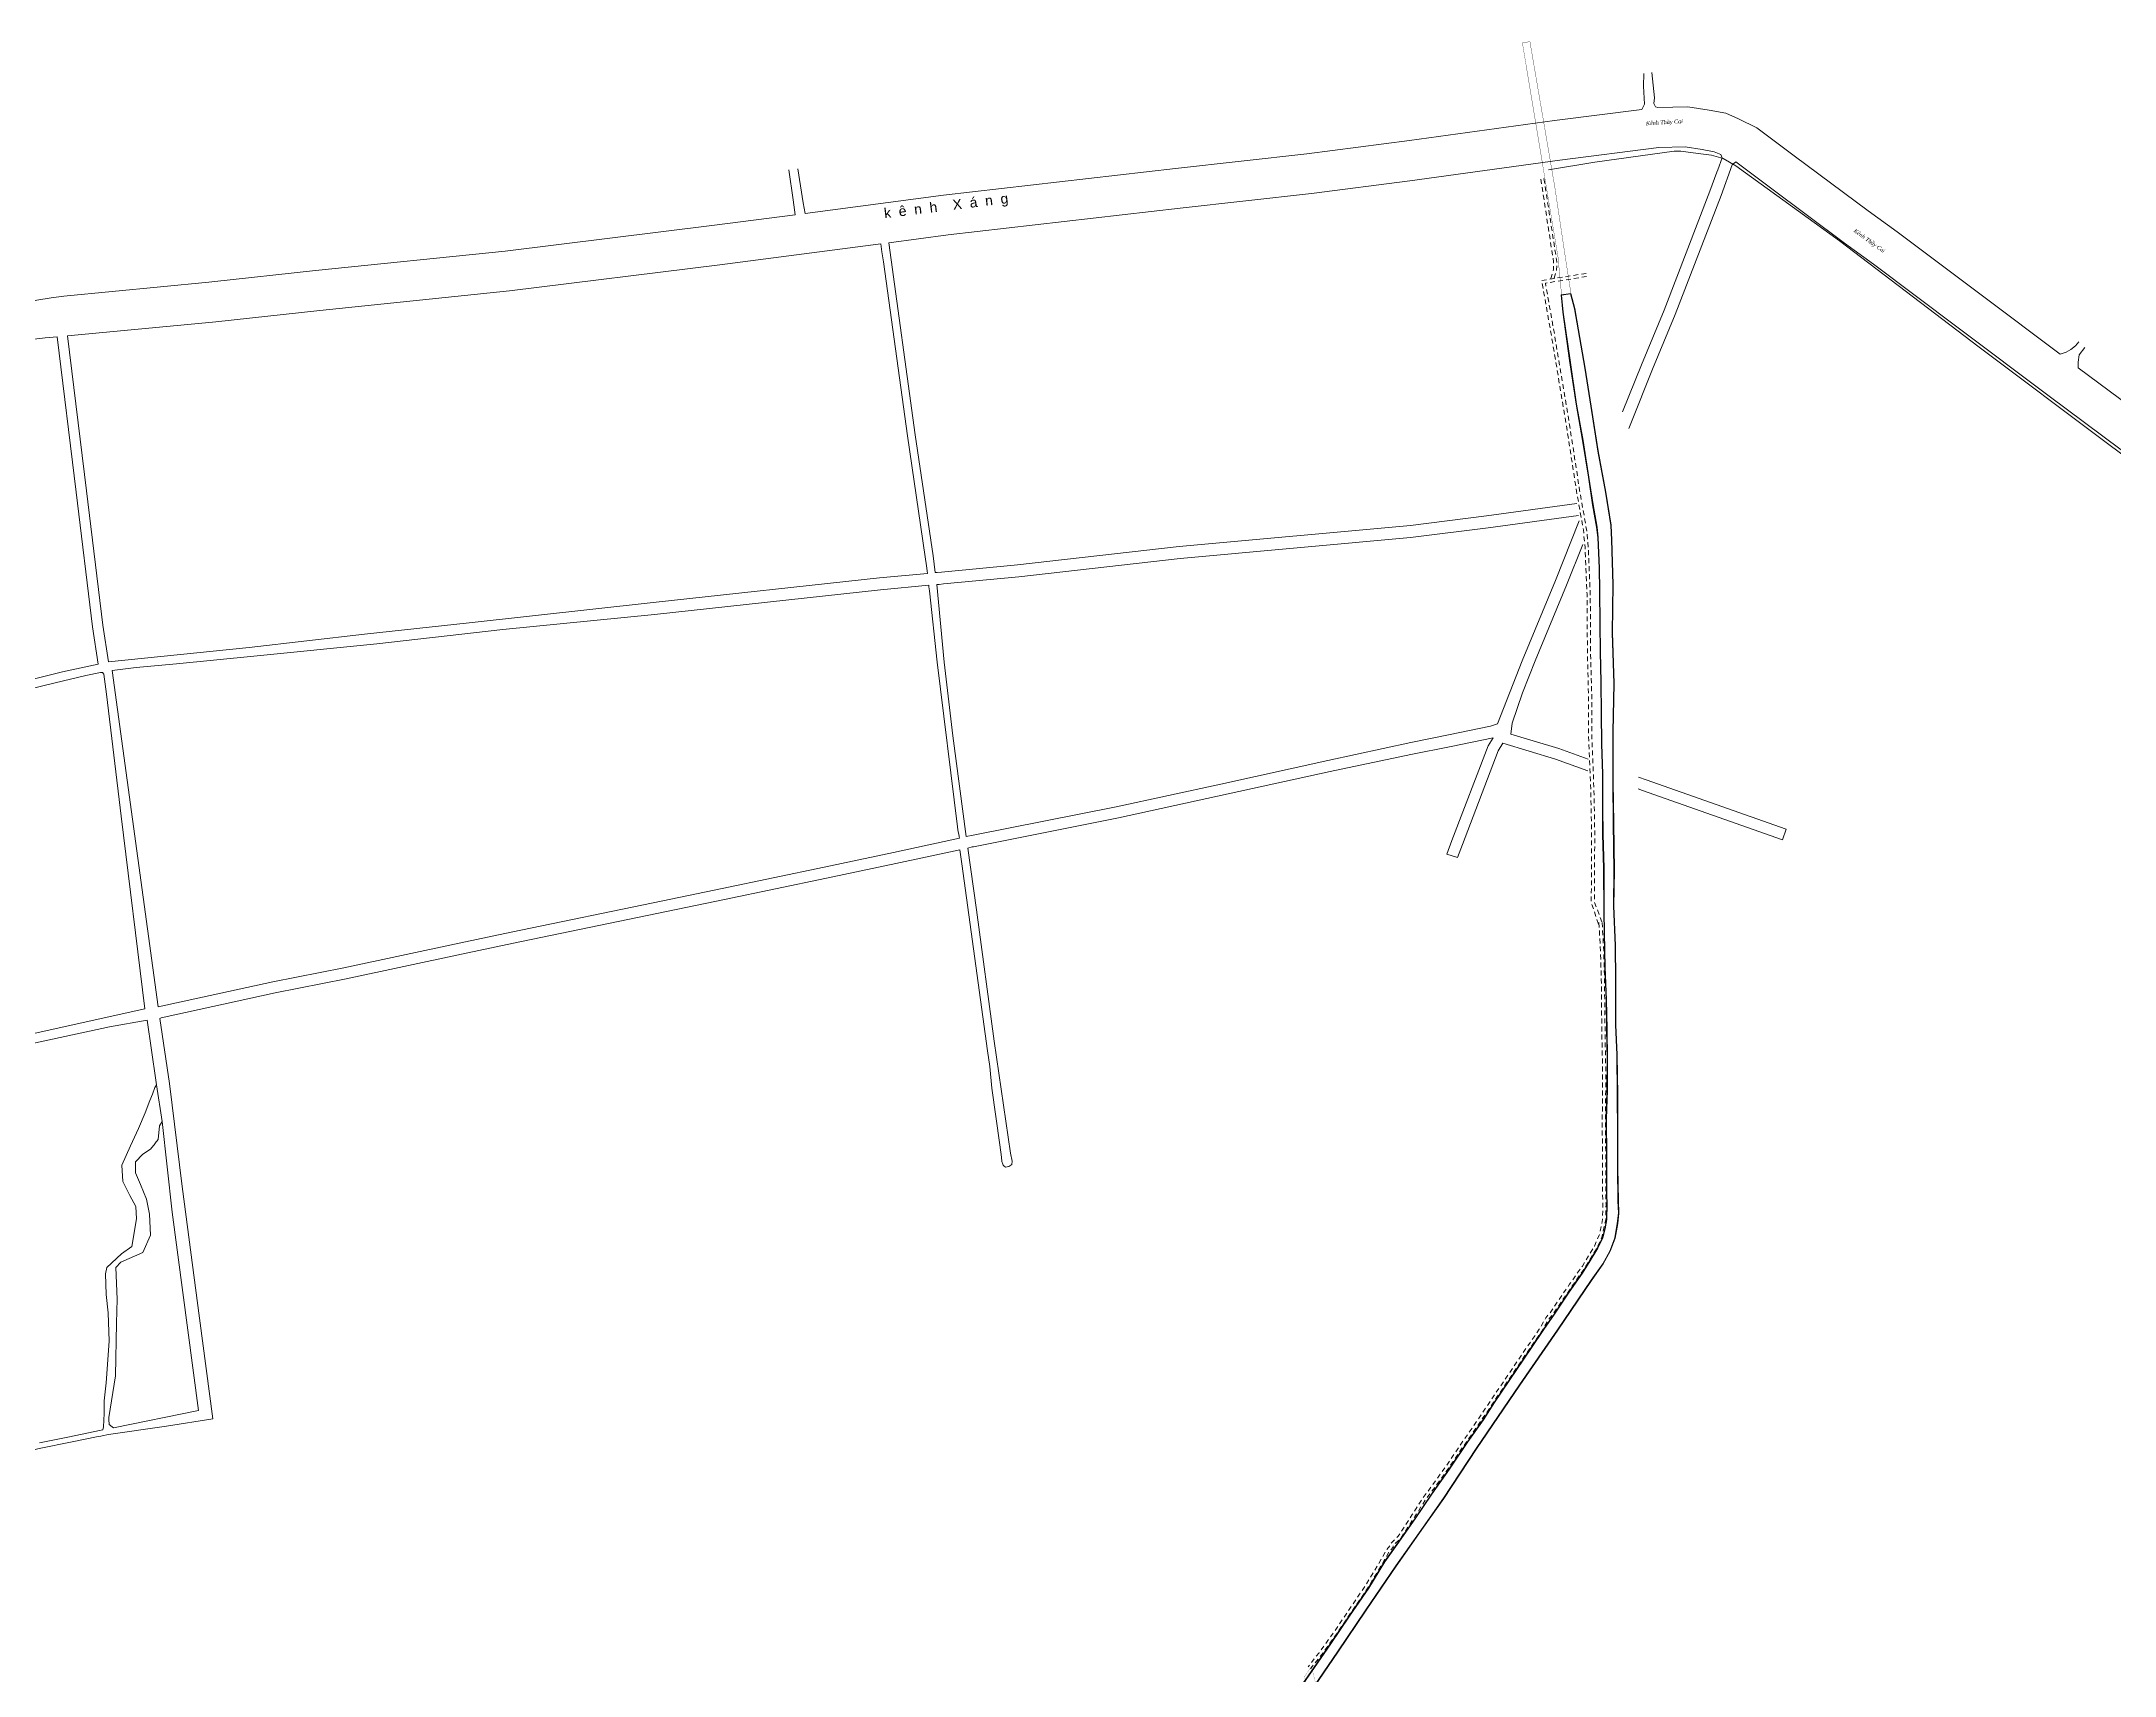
# Model space of a CAD drawing. Header units: metres. Extents: x 556238 to 587446, y 1177111 to 1219372.
# Drawn here: x 570011 to 572601, y 1211699 to 1213740 of the extents above; entities that cross this region are included whole.
import ezdxf

# ---------------------------------------------------------------- set-up
doc = ezdxf.new("R2010")
doc.units = ezdxf.units.M
doc.header["$MEASUREMENT"] = 0
doc.linetypes.add('Xr_Nen GT$0$HIDDEN', pattern=[0.375, 0.25, -0.125])
doc.linetypes.add('Xr_Nen GT$0$MON', pattern=[10, 6, -4])
for name, color, linetype, lineweight in [('Xr_Nen GT$0$CAU-CONG', 4, 'Continuous', 0), ('Xr_Nen GT$0$DUONG_DA', 38, 'Xr_Nen GT$0$MON', 0), ('Xr_Nen GT$1$SONG_HO', 250, 'Continuous', 0)]:
    doc.layers.add(name, color=color, linetype=linetype, lineweight=lineweight)
doc.styles.add('Xr_Nen GT$0$ROMANC', font='romanc.shx')
doc.styles.add('Xr_Nen GT$0$Style-ENGINEERING', font='VNARIAL.TTF')
doc.linetypes.add('Xr_Nen GT$0$TAL_N_P', pattern='A,2,[130,ltypeshp.shx,S=1,R=0,X=0,Y=-1],4,[130,ltypeshp.shx,S=2,R=0,X=0,Y=-2],2', length=8)
doc.linetypes.add('Xr_Nen GT$0$TAL_N_T', pattern='A,2,[130,ltypeshp.shx,S=1,R=0,X=0,Y=1],4,[130,ltypeshp.shx,S=2,R=0,X=0,Y=2],2', length=8)

msp = doc.modelspace()

# ---------------------------------------------------------------- linework, layer by layer
at = {"layer": 'Xr_Nen GT$0$CAU-CONG', "linetype": 'Xr_Nen GT$0$HIDDEN', "const_width": 0.4, "flags": 128}
msp.add_lwpolyline([(571910.21701, 1213423.25813), (571905.66218, 1213471.58232), (571890.89223, 1213560.14169), (571861.22394, 1213738.60676), (571870.64433, 1213740.00125), (571901.95171, 1213557.0154), (571915.13369, 1213469.13157), (571921.8641, 1213425.49485)], dxfattribs=at)
at = {"layer": 'Xr_Nen GT$0$CAU-CONG', "const_width": 0.2, "flags": 128}
msp.add_lwpolyline([(571597.68383, 1211710.5439), (571588.93245, 1211697.85714), (571595.18224, 1211674.71844), (571603.53017, 1211687.4172)], close=True, dxfattribs=at)
at = {"layer": 'Xr_Nen GT$0$DUONG_DA', "flags": 128}
for points in [[(571884.27033, 1213568.28933), (571900.23133, 1213464.79508), (571900.00917, 1213455.20816), (571896.33452, 1213442.72457)], [(571888.2236, 1213568.89901), (571904.23845, 1213465.0556), (571903.99584, 1213454.58637), (571900.17173, 1213441.59505)], [(571940.80203, 1213450.61905), (571885.40299, 1213441.59661), (571897.60552, 1213372.3437), (571916.15058, 1213260.81493), (571928.83875, 1213178.71275), (571937.38045, 1213130.27506), (571939.57695, 1213108.08492), (571942.01731, 1213049.80516), (571942.49774, 1212974.12311), (571943.95717, 1212918.66634), (571943.95078, 1212872.45177), (571945.17111, 1212842.45841), (571946.63069, 1212805.78039), (571947.60686, 1212753.10916), (571947.36285, 1212692.57478), (571947.35914, 1212664.38858), (571956.36121, 1212637.74715)], [(571941.44501, 1213446.67107), (571890.04548, 1213438.3), (571901.54818, 1213373.01883), (571920.10016, 1213261.44846), (571932.78534, 1213179.36561), (571941.34604, 1213130.82018), (571943.56869, 1213108.36583), (571946.01677, 1213049.90156), (571946.49741, 1212974.18842), (571947.95718, 1212918.71869), (571947.95079, 1212872.53283), (571949.1678, 1212842.62102), (571950.62921, 1212805.89698), (571951.60701, 1212753.13816), (571951.36285, 1212692.56645), (571951.35923, 1212665.1185), (571960.86318, 1212639.95396)], [(571956.86945, 1212639.73016), (571958.9242, 1212603.06303), (571959.81162, 1212568.9473), (571960.19329, 1212529.02377), (571960.70268, 1212491.29655), (571961.40335, 1212456.15771), (571961.21222, 1212417.92312), (571960.95859, 1212381.8165), (571961.46687, 1212344.09772), (571961.27596, 1212306.16716), (571961.7212, 1212287.6907), (571961.34844, 1212268.88047), (571957.17969, 1212249.31414), (571951.20504, 1212235.71582), (571936.12231, 1212210.70929), (571920.19796, 1212188.05801), (571895.46793, 1212151.91182), (571890.5038, 1212146.19938), (571882.30672, 1212131.68898), (571861.17977, 1212101.10891), (571845.4999, 1212077.78542), (571826.50731, 1212049.9379), (571809.94832, 1212025.03369), (571790.21026, 1211996.51409), (571771.35646, 1211968.80563), (571754.96301, 1211945.34679), (571736.75087, 1211920.75354), (571723.68529, 1211900.19675), (571706.24493, 1211873.22006), (571695.98351, 1211863.55964), (571695.77264, 1211861.03213), (571691.3425, 1211855.87731), (571681.35894, 1211838.56974), (571665.88351, 1211812.63693), (571648.17276, 1211786.4229), (571628.06834, 1211756.77777), (571607.19316, 1211727.52466), (571593.48147, 1211710.22023)], [(571960.86318, 1212639.95396), (571962.92129, 1212603.22698), (571963.81112, 1212569.01843), (571964.19303, 1212529.06989), (571964.70215, 1212491.36343), (571965.40355, 1212456.18759), (571965.21215, 1212417.89907), (571964.95878, 1212381.8294), (571965.46701, 1212344.1146), (571965.2762, 1212306.20528), (571965.72216, 1212287.69926), (571965.3401, 1212268.41994), (571961.00654, 1212248.08007), (571954.76343, 1212233.87072), (571939.47515, 1212208.52341), (571923.48488, 1212185.77836), (571898.63876, 1212149.46248), (571893.78791, 1212143.8804), (571885.70049, 1212129.56411), (571864.48518, 1212098.85616), (571848.81203, 1212075.54265), (571829.82517, 1212047.70355), (571813.25861, 1212022.78795), (571793.50838, 1211994.25077), (571774.64948, 1211966.5348), (571758.21027, 1211943.01049), (571740.05024, 1211918.48762), (571727.05283, 1211898.03807), (571709.3404, 1211870.64053), (571699.84214, 1211861.69858), (571699.65104, 1211859.40796), (571694.62023, 1211853.55422), (571684.80902, 1211836.54542), (571669.26083, 1211810.4907), (571651.48524, 1211784.1807), (571631.35206, 1211754.49316), (571610.39072, 1211725.11931), (571596.61656, 1211707.73604)]]:
    msp.add_lwpolyline(points, dxfattribs=at)
at = {"layer": 'Xr_Nen GT$1$SONG_HO'}
for p, q in [((572105.32737, 1213579.93676), (572104.28754, 1213577.10499)), ((571061.19128, 1213477.56507), (571062.9206, 1213465.01457)), ((571116.69895, 1213085.26466), (571117.46506, 1213078.95916)), ((571130.28935, 1213077.01764), (571135.65042, 1213077.53116)), ((571132.60183, 1213062.1742), (571138.09591, 1213062.69939)), ((571119.85501, 1213059.09266), (571120.39172, 1213054.20842)), ((571120.39172, 1213054.20842), (571130.20991, 1212964.88398)), ((570152.8265, 1212433.61378), (570155.00937, 1212436.9686)), ((570155.00937, 1212436.9686), (570161.89555, 1212391.08565)), ((570153.05883, 1212363.9127), (570153.32459, 1212364.24297))]:
    msp.add_line(p, q, dxfattribs=at)
for points in [[(572012.89861, 1213700.38598), (572012.66197, 1213684.46917), (572013.62674, 1213662.00685), (572010.41106, 1213655.42435), (571901.35311, 1213641.55242), (571720.37676, 1213616.6093)], [(572556.21428, 1213364.99838), (572552.23617, 1213360.1774), (572546.18902, 1213355.55752), (572540.42461, 1213352.06068), (572532.90984, 1213349.45901), (572435.8386, 1213422.35445), (572329.31456, 1213502.49685), (572293.1418, 1213528.58312), (572200.93473, 1213597.58538), (572153.96256, 1213632.55359), (572131.3545, 1213643.71243), (572115.44922, 1213650.57954), (572094.38867, 1213654.46517), (572068.01242, 1213658.78996), (572030.46424, 1213657.71583), (572027.39227, 1213658.65428), (572025.36192, 1213662.74242), (572026.14393, 1213669.63191), (572023.1317, 1213701.35025)], [(570956.05165, 1213580.97003), (570962.85365, 1213538.66555), (570965.20341, 1213525.54763), (571137.95022, 1213548.21785), (571427.91822, 1213581.55939), (571591.86511, 1213599.92248), (571720.37676, 1213616.6093)], [(572105.32737, 1213579.93676), (572110.8335, 1213594.92564), (572109.02183, 1213598.90526), (572100.82251, 1213602.4459), (572085.80882, 1213605.21571), (572064.65225, 1213608.68467), (572031.70735, 1213607.74203), (571907.92007, 1213591.99624), (571720.48695, 1213566.1624)], [(569883.3965, 1213455.75625), (569890.34135, 1213415.7988), (569892.5144, 1213404.78282), (569894.34158, 1213402.20984), (569896.54025, 1213401.46952), (569902.48078, 1213402.61146), (569959.4634, 1213408.33014), (570005.34415, 1213417.1308), (570023.40236, 1213420.02714), (570039.09954, 1213422.30051), (570220.13717, 1213439.49536), (570223.93025, 1213439.86482), (570353.48486, 1213454.08267), (570590.4049, 1213478.49357), (570852.12973, 1213510.70886), (570952.55111, 1213523.88754), (570950.20344, 1213542.26028), (570944.80433, 1213579.83233)], [(571994.10127, 1213256.79421), (571996.76028, 1213263.19305), (572023.82686, 1213330.86828), (572052.24567, 1213399.15799), (572109.54562, 1213547.93248), (572123.35938, 1213585.98943), (572127.75974, 1213589.74061), (572171.03362, 1213557.52501), (572263.54406, 1213488.29604), (572299.66494, 1213462.24689), (572405.8038, 1213382.39539), (572519.43928, 1213297.06049), (572630.69211, 1213214.46394), (572744.32842, 1213129.47103), (572855.57272, 1213043.45936), (572881.109, 1213024.64), (572832.97533, 1212968.60772)], [(571130.28935, 1213077.01764), (571127.80031, 1213076.77989), (571125.22769, 1213097.96555), (571102.77223, 1213249.02265), (571069.7285, 1213488.84725), (571144.05815, 1213498.60175), (571433.55512, 1213531.88951), (571597.85502, 1213550.29273), (571720.48695, 1213566.1624)], [(572104.28754, 1213577.10499), (572095.50896, 1213553.21329), (572038.32272, 1213404.73444), (572009.94112, 1213336.53362), (571986.40607, 1213277.68793)], [(571117.46506, 1213078.95916), (571117.84517, 1213075.82692), (571057.95332, 1213070.09647), (570775.52382, 1213039.31324), (570545.59024, 1213014.05892), (570414.87098, 1212999.85286), (570270.4758, 1212983.2644), (570094.88383, 1212965.203), (570087.95261, 1213011.04409), (570067.40074, 1213178.986), (570043.82643, 1213372.53577), (570224.92806, 1213389.73648), (570229.08415, 1213390.14203), (570358.77276, 1213404.37456), (570596.0208, 1213428.81866), (570858.43569, 1213461.11923), (571059.81647, 1213487.54626), (571061.19128, 1213477.56507)], [(571062.9206, 1213465.01457), (571092.87492, 1213247.60563), (571115.31858, 1213096.62855), (571116.69895, 1213085.26466)], [(570082.12527, 1212962.63437), (570075.07508, 1213009.28257), (570054.49968, 1213177.41051), (570030.88325, 1213371.30731), (570015.85502, 1213369.87909), (569964.43082, 1213363.61268), (569617.34489, 1213328.78161), (569516.22185, 1213314.97974), (569493.77469, 1213312.12433), (569473.4061, 1213309.67964), (569236.05355, 1213280.42075), (569271.41347, 1213105.38421), (569301.71991, 1212960.98253)], [(572563.84818, 1213358.03393), (572556.9797, 1213348.78916), (572555.55362, 1213339.80375), (572555.60433, 1213332.46929), (572660.56123, 1213254.54737), (572774.58871, 1213169.26155), (572885.6933, 1213083.3582), (573040.77311, 1212969.06877)], [(571929.15815, 1213163.05888), (571816.46223, 1213147.73753), (571721.42565, 1213135.69712)], [(571721.45898, 1213120.58544), (571818.41472, 1213132.86802), (571931.31086, 1213148.21736)], [(571932.27694, 1213141.55692), (571902.46025, 1213066.86845), (571860.97042, 1212966.47152)], [(571135.65042, 1213077.53116), (571230.58276, 1213086.61552), (571432.28453, 1213109.52067), (571721.42565, 1213135.69712)], [(571138.09591, 1213062.69939), (571232.14324, 1213071.69898), (571433.839, 1213094.60415), (571721.45898, 1213120.58544)], [(571877.09686, 1212966.50633), (571916.35405, 1213061.2241), (571936.58015, 1213111.88912)], [(571119.85501, 1213059.09266), (571119.65265, 1213060.93575), (571059.47979, 1213055.17801), (570777.15431, 1213024.40651), (570587.543, 1213005.68123), (570430.03293, 1212987.94772), (570276.6329, 1212972.62042), (570179.76409, 1212962.843)], [(571132.60183, 1213062.1742), (571129.60879, 1213061.88773), (571138.71205, 1212964.90279)], [(569301.71991, 1212960.98253), (569336.45325, 1212788.42105), (569661.56253, 1212860.70798), (569908.16059, 1212920.78317), (570037.41692, 1212952.89394), (570082.12227, 1212962.63437)], [(571157.66866, 1212746.93845), (571157.97824, 1212745.18907), (571075.62926, 1212727.35325), (570988.87928, 1212708.72157), (570861.59811, 1212682.36559), (570787.27521, 1212666.90123), (570598.08739, 1212627.53237), (570532.99875, 1212613.82058), (570389.02268, 1212583.24309), (570300.10271, 1212565.67552), (570156.91019, 1212534.61616), (570099.36547, 1212954.62118), (570129.49677, 1212958.23029), (570179.76209, 1212962.843)], [(571156.05804, 1212755.37157), (571155.31877, 1212759.21255), (571130.20991, 1212964.88398)], [(571722.01537, 1212864.78674), (571618.22785, 1212841.94351), (571484.53734, 1212812.40429), (571353.7457, 1212784.28951), (571175.28617, 1212748.72715), (571166.49999, 1212747.06042), (571149.49866, 1212873.01952), (571138.71205, 1212964.90279)], [(571860.97042, 1212966.47152), (571830.07248, 1212887.85427), (571821.58438, 1212885.03906), (571769.09908, 1212874.1483), (571722.01537, 1212864.78674)], [(571860.97042, 1212966.47152), (571830.07248, 1212887.85427), (571821.58438, 1212885.03906), (571769.09908, 1212874.1483), (571722.01537, 1212864.78674)], [(571943.5801, 1212843.93991), (571906.93147, 1212857.09269), (571846.97206, 1212875.17202), (571848.59124, 1212888.63495), (571861.33647, 1212926.79957), (571877.09686, 1212966.50633)], [(571943.5801, 1212843.93991), (571906.93147, 1212857.09269), (571846.97206, 1212875.17202), (571848.59124, 1212888.63495), (571861.33647, 1212926.79957), (571877.09686, 1212966.50633)], [(569767.94845, 1212876.54838), (569528.47797, 1212822.58403), (569387.97856, 1212790.70116), (569338.29079, 1212779.56642), (569422.01859, 1212379.08024), (569659.13547, 1212429.7854), (569872.12798, 1212472.61835), (570022.13797, 1212505.64633), (570140.21243, 1212532.01633), (570110.89861, 1212772.70987), (570092.36236, 1212925.0602), (570088.9623, 1212950.01613), (570087.23588, 1212952.09897), (570084.81143, 1212952.10501), (570066.44913, 1212948.33961), (570028.13482, 1212939.18212), (569800.4585, 1212883.87474), (569767.94845, 1212876.54838)], [(571722.04928, 1212849.5031), (571772.08479, 1212859.45218), (571824.6311, 1212870.35578), (571818.3595, 1212860.31667), (571773.17687, 1212742.39686), (571766.69443, 1212725.1759), (571780.12027, 1212721.11137), (571786.26154, 1212737.42738), (571830.94604, 1212854.04672), (571836.90647, 1212863.58772), (571902.54433, 1212843.79663), (571943.18625, 1212829.21061)], [(571722.04928, 1212849.5031), (571772.08479, 1212859.45218), (571824.6311, 1212870.35578), (571818.3595, 1212860.31667), (571773.17687, 1212742.39686), (571766.69443, 1212725.1759), (571780.12027, 1212721.11137), (571786.26154, 1212737.42738), (571830.94604, 1212854.04672), (571836.90647, 1212863.58772), (571902.54433, 1212843.79663), (571943.18625, 1212829.21061)], [(570086.92288, 1211998.66059), (570094.98515, 1212000.29215), (570167.4736, 1212010.55437), (570225.13096, 1212019.86672), (570208.40966, 1212145.5464), (570187.05215, 1212310.067), (570170.96964, 1212438.90141), (570158.8695, 1212520.05951), (570160.68079, 1212520.74285), (570302.95994, 1212551.97346), (570391.83389, 1212569.53114), (570535.89599, 1212600.12642), (570600.95662, 1212613.83228), (570864.44333, 1212668.66157), (570991.76851, 1212695.02544), (571078.5545, 1212713.66503), (571158.52896, 1212730.68096), (571160.97165, 1212713.11681), (571192.99336, 1212479.46247), (571195.79812, 1212459.94886), (571198.45841, 1212433.00628), (571208.2821, 1212361.90377), (571210.28967, 1212346.65919), (571211.0719, 1212341.19847), (571211.97304, 1212338.12591), (571212.74561, 1212336.81728), (571213.61536, 1212335.9913), (571215.53611, 1212334.05895), (571219.68737, 1212334.93841), (571223.24148, 1212337.71194), (571223.63283, 1212341.50211), (571221.85001, 1212351.84923), (571201.26519, 1212491.7801), (571179.4516, 1212655.75864), (571168.27315, 1212732.83619), (571173.86287, 1212734.43191), (571175.42464, 1212734.48201), (571356.58491, 1212770.58351), (571480.24671, 1212797.71629), (571621.24711, 1212828.27707), (571722.04928, 1212849.5031)], [(572005.78114, 1212806.74586), (572011.23757, 1212804.7876), (572186.07941, 1212743.1459), (572190.73325, 1212756.34631), (572015.92836, 1212817.97493), (572006.08514, 1212821.50755)], [(572005.78114, 1212806.74586), (572011.23757, 1212804.7876), (572186.07941, 1212743.1459), (572190.73325, 1212756.34631), (572015.92836, 1212817.97493), (572006.08514, 1212821.50755)], [(571156.05804, 1212755.37157), (571157.52078, 1212747.77563), (571157.66866, 1212746.93845)], [(569947.31686, 1212477.25602), (570096.16256, 1212509.67403), (570143.24673, 1212517.9569), (570154.12327, 1212442.8695), (570155.00937, 1212436.9686)], [(570146.70113, 1212417.26468), (570140.87394, 1212402.21454), (570132.46474, 1212382.51586), (570122.25949, 1212361.02806), (570111.44993, 1212336.55442), (570112.59307, 1212316.23409), (570121.50687, 1212298.88275), (570129.23587, 1212285.11855), (570129.79504, 1212269.58062), (570123.90086, 1212235.25492), (570111.00748, 1212225.92011), (570092.82935, 1212208.98815), (570091.05434, 1212200.79639), (570092.15994, 1212175.03536), (570094.44356, 1212152.19775), (570095.52683, 1212117.06985), (570091.88692, 1212064.97649), (570089.48961, 1212042.15054), (570089.45026, 1212026.34415), (570088.82458, 1212009.95335), (570087.62392, 1212005.96522), (570083.72176, 1212005.15412), (570046.19976, 1211997.38628), (570008.73549, 1211989.92122)], [(570152.8265, 1212433.61378), (570149.88893, 1212425.49791), (570146.70113, 1212417.26468)], [(570161.89555, 1212391.08565), (570174.42678, 1212277.87461), (570207.21558, 1212030.16204), (570101.00368, 1212008.6723), (570099.41426, 1212009.96497)], [(570158.7405, 1212385.96665), (570158.74767, 1212386.03561), (570161.89555, 1212391.08565)], [(570095.46831, 1212018.87082), (570095.29026, 1212021.64565), (570103.61011, 1212073.72836), (570104.94308, 1212139.29247), (570105.60229, 1212169.14719), (570103.94681, 1212208.95947), (570110.39737, 1212215.38397), (570137.9237, 1212227.6087), (570147.3375, 1212249.24644), (570145.93224, 1212275.5161), (570142.39619, 1212294.04979), (570134.67909, 1212312.59389), (570128.74317, 1212326.95048), (570128.77739, 1212340.69434), (570137.75816, 1212350.23385), (570147.32934, 1212356.78256), (570153.05883, 1212363.9127)], [(570158.7405, 1212385.96665), (570156.91392, 1212368.71003), (570153.32459, 1212364.24297)], [(570081.92144, 1211997.63427), (570085.14038, 1211998.30011), (570086.92288, 1211998.66059)], [(570099.41426, 1212009.96497), (570095.85326, 1212012.8632), (570095.46831, 1212018.87082)], [(570081.92144, 1211997.63427), (570047.59237, 1211990.52833), (570010.21613, 1211983.08106), (569942.3357, 1211967.2196), (569871.5621, 1211951.03642), (569792.28351, 1211933.29875), (569691.62916, 1211912.15505), (569624.36624, 1211898.17463), (569527.21529, 1211875.91144), (569529.30494, 1211865.91645), (569540.24988, 1211813.84671)]]:
    msp.add_lwpolyline(points, dxfattribs=at)
at = {"layer": 'Xr_Nen GT$1$SONG_HO', "linetype": 'Xr_Nen GT$0$TAL_N_P', "flags": 128}
msp.add_lwpolyline([(575902.25496, 1210693.46575), (575787.99788, 1210774.39709), (575629.75937, 1210891.95335), (575477.05509, 1211011.94892), (575330.46687, 1211120.52645), (575235.36675, 1211195.00872), (575141.94876, 1211269.59529), (575052.81875, 1211340.5498), (574907.4722, 1211452.75436), (574792.58464, 1211542.29687), (574629.25161, 1211669.25647), (574510.67816, 1211763.08478), (574461.55772, 1211799.98783), (574394.33219, 1211851.2332), (574257.13956, 1211958.74527), (574116.07914, 1212065.04055), (574004.45564, 1212153.77453), (573859.70269, 1212268.90407), (573724.1399, 1212378.10103), (573684.22956, 1212403.34201), (573667.67861, 1212419.87933), (573526.66166, 1212530.58687), (573358.00493, 1212660.59437), (573175.43374, 1212795.93622), (572990.4157, 1212942.74947), (572888.78464, 1213015.779), (572758.75641, 1213114.118), (572590.72793, 1213239.21152), (572432.05843, 1213358.41762), (572257.26942, 1213491.26858), (572128.02256, 1213584.96956), (572111.88028, 1213594.15696), (572097.37263, 1213598.03612), (572081.02602, 1213600.28192), (572059.1625, 1213603.34437), (572050.98919, 1213603.14024), (571951.75945, 1213589.5206), (571893.93331, 1213579.92484)], dxfattribs=at)
at = {"layer": 'Xr_Nen GT$1$SONG_HO', "linetype": 'Xr_Nen GT$0$TAL_N_T', "ltscale": 0.5, "flags": 128}
for points in [[(571921.49568, 1213424.93459), (571910.21701, 1213423.25813), (571912.26773, 1213402.02329), (571920.74761, 1213341.97519), (571928.76415, 1213287.15513), (571936.96376, 1213241.91167), (571944.32957, 1213196.12613), (571949.45682, 1213161.70792), (571954.49104, 1213133.61544), (571955.79919, 1213120.52739), (571957.47707, 1213082.24873), (571958.12587, 1213054.54179), (571958.50065, 1213013.04222), (571958.87468, 1212977.69914), (571959.7128, 1212940.00904), (571959.99366, 1212900.65967), (571960.64677, 1212862.89168), (571961.76471, 1212825.03807), (571961.76575, 1212782.69206), (571961.95715, 1212749.7625), (571963.26055, 1212707.51585), (571963.53933, 1212653.24666), (571963.91054, 1212627.39106), (571964.83946, 1212584.13378), (571966.2384, 1212543.09221), (571966.989, 1212507.17487), (571967.45338, 1212468.29466), (571967.35902, 1212430.43411), (571966.42817, 1212394.43995), (571966.80503, 1212346.96335), (571966.71453, 1212300.05238), (571967.18055, 1212287.79564), (571966.62135, 1212268.7029), (571964.75713, 1212257.24729), (571961.67926, 1212246.13303), (571955.62042, 1212233.09413), (571944.80153, 1212215.0763), (571936.41245, 1212201.94423), (571919.52416, 1212178.06258), (571901.35002, 1212150.46838), (571888.10147, 1212131.41836), (571872.7166, 1212108.74928), (571854.2555, 1212081.52678), (571826.55427, 1212040.11236), (571812.66049, 1212018.75491), (571793.07758, 1211991.05225), (571770.04264, 1211956.92373), (571747.93393, 1211925.68096), (571727.22952, 1211894.81975), (571706.71339, 1211865.89695), (571689.4588, 1211841.277), (571669.22294, 1211808.55452), (571645.35046, 1211773.39427), (571622.03451, 1211738.88541), (571601.51377, 1211709.41182), (571583.41809, 1211683.56898), (571557.3026, 1211644.50479), (571535.76111, 1211612.98846), (571511.23493, 1211575.86566), (571488.47594, 1211543.59093), (571457.04819, 1211497.99075), (571428.78256, 1211455.63945), (571391.10413, 1211400.70612), (571365.275, 1211362.75147), (571339.71989, 1211324.79949), (571334.48639, 1211317.91931), (571334.48639, 1211317.91931), (571261.29703, 1211219.64105)], [(571279.92116, 1211219.68566), (571341.83109, 1211304.64254), (571423.75087, 1211425.817), (571463.4775, 1211485.35634), (571501.60516, 1211540.0791), (571543.32545, 1211600.55783), (571589.21836, 1211668.36207), (571630.0824, 1211728.75771), (571665.73597, 1211781.2844), (571703.28809, 1211836.19611), (571737.32145, 1211884.73302), (571762.55022, 1211920.57667), (571803.60521, 1211982.68493), (571857.6493, 1212062.23806), (571905.05484, 1212130.99116), (571947.34368, 1212193.1008), (571961.77467, 1212213.53529), (571970.4932, 1212229.44312), (571976.75385, 1212245.77646), (571979.78639, 1212263.86209), (571981.30273, 1212276.64524), (571980.63937, 1212292.07962), (571979.98151, 1212333.54105), (571979.89041, 1212377.8974), (571979.79753, 1212424.54361), (571979.04115, 1212474.61618), (571977.6208, 1212511.89491), (571977.43207, 1212568.1116), (571976.96011, 1212610.96439), (571975.15651, 1212660.35914), (571975.6313, 1212704.92117), (571974.77891, 1212763.99548), (571974.30591, 1212815.10108), (571974.01732, 1212877.96689), (571975.53694, 1212938.46611), (571973.45278, 1213001.80177), (571974.02134, 1213061.92729), (571972.59921, 1213117.57737), (571971.55497, 1213135.83826), (571964.92134, 1213177.40701), (571955.43764, 1213228.7092), (571946.81094, 1213284.64583), (571939.03499, 1213332.05631), (571930.97759, 1213380.03479), (571926.40597, 1213406.46465), (571921.49568, 1213424.93459)]]:
    msp.add_lwpolyline(points, dxfattribs=at)
at = {"layer": 'Xr_Nen GT$1$SONG_HO', "ltscale": 0.5, "flags": 128}
msp.add_lwpolyline([(571589.63243, 1211668.0818), (571630.49631, 1211728.47721), (571666.14918, 1211781.00288), (571703.69916, 1211835.91145), (571737.73058, 1211884.4456), (571762.9633, 1211920.29486), (571804.02058, 1211982.40658), (571858.06191, 1212061.95566), (571905.46731, 1212130.70855), (571947.75457, 1212192.81586), (571962.19948, 1212213.27007), (571970.94795, 1212229.23252), (571977.23867, 1212245.64433), (571980.28149, 1212263.79126), (571981.80401, 1212276.6264), (571981.1392, 1212292.09433), (571980.4815, 1212333.54553), (571980.39041, 1212377.89843), (571980.29753, 1212424.54788), (571979.541, 1212474.62948), (571978.12077, 1212511.90527), (571977.93206, 1212568.11519), (571977.46001, 1212610.97627), (571975.65661, 1212660.3656), (571976.13134, 1212704.92212), (571975.27888, 1212764.0014), (571974.8059, 1212815.10454), (571974.51735, 1212877.96176), (571976.03714, 1212938.46805), (571973.95286, 1213001.80763), (571974.5214, 1213061.93132), (571973.09884, 1213117.59803), (571972.05271, 1213135.89207), (571965.41412, 1213177.49186), (571955.93066, 1213228.79277), (571947.30473, 1213284.7244), (571939.52825, 1213332.13818), (571931.47048, 1213380.1188), (571926.89488, 1213406.5717), (571921.8641, 1213425.49485), (571909.67367, 1213423.68286), (571911.7711, 1213401.96427), (571920.2527, 1213341.90406), (571928.27064, 1213287.07435), (571936.4709, 1213241.82737), (571943.83545, 1213196.04959), (571948.96336, 1213161.62697), (571953.99545, 1213133.54637), (571955.30028, 1213120.49155), (571956.97733, 1213082.23193), (571957.62592, 1213054.53368), (571958.00067, 1213013.03731), (571958.37474, 1212977.69094), (571959.21284, 1212940.00169), (571959.49369, 1212900.65356), (571960.1469, 1212862.87997), (571961.26471, 1212825.03069), (571961.26575, 1212782.6906), (571961.4572, 1212749.75334), (571962.76059, 1212707.50686), (571963.03935, 1212653.24179), (571963.41061, 1212627.3821), (571964.33964, 1212584.11989), (571965.73858, 1212543.07847), (571966.48906, 1212507.16666), (571966.95337, 1212468.2923), (571966.85903, 1212430.44119), (571965.92812, 1212394.44443), (571966.30502, 1212346.96185), (571966.21451, 1212300.04336), (571966.68027, 1212287.79346), (571966.12254, 1212268.75058), (571964.268, 1212257.35448), (571961.20842, 1212246.30628), (571955.17814, 1212233.32884), (571944.37644, 1212215.33964), (571935.99742, 1212202.22332), (571919.11115, 1212178.34451), (571900.93592, 1212150.74867), (571887.68935, 1212131.7015), (571872.30288, 1212109.03006), (571853.84079, 1212081.8061), (571826.13689, 1212040.38769), (571812.24663, 1212019.03565), (571792.66618, 1211991.33645), (571769.6313, 1211957.20804), (571747.52219, 1211925.96469), (571726.81793, 1211895.10372), (571706.30475, 1211866.18507), (571689.0411, 1211841.5522), (571668.80329, 1211808.82656), (571644.93648, 1211773.67467), (571621.62217, 1211739.16824), (571601.10382, 1211709.69806), (571583.00542, 1211683.85135)], dxfattribs=at)

# ---------------------------------------------------------------- texts
at = {"layer": 'Xr_Nen GT$1$SONG_HO', "linetype": 'Continuous', "style": 'Xr_Nen GT$0$Style-ENGINEERING'}
msp.add_text('k  ª  n  h    X  ¸  n  g', height=12.499992, rotation=6.96268057, dxfattribs=at).set_placement((571064.49797, 1213519.45143))
at = {"layer": 'Xr_Nen GT$1$SONG_HO', "char_height": 5, "width": 82.6404811, "attachment_point": 1, "style": 'Xr_Nen GT$0$ROMANC'}
for insert, rotation in [((572015.3607, 1213640.53825), 3.42505185), ((572277.37475, 1213506.74935), 324.4932477)]:
    msp.add_mtext('{\\fTimes New Roman|b0|i1|c0|p18;Kênh Thầy Cai}', dxfattribs=dict(at, insert=insert, rotation=rotation))

doc.saveas('drawing.dxf')
